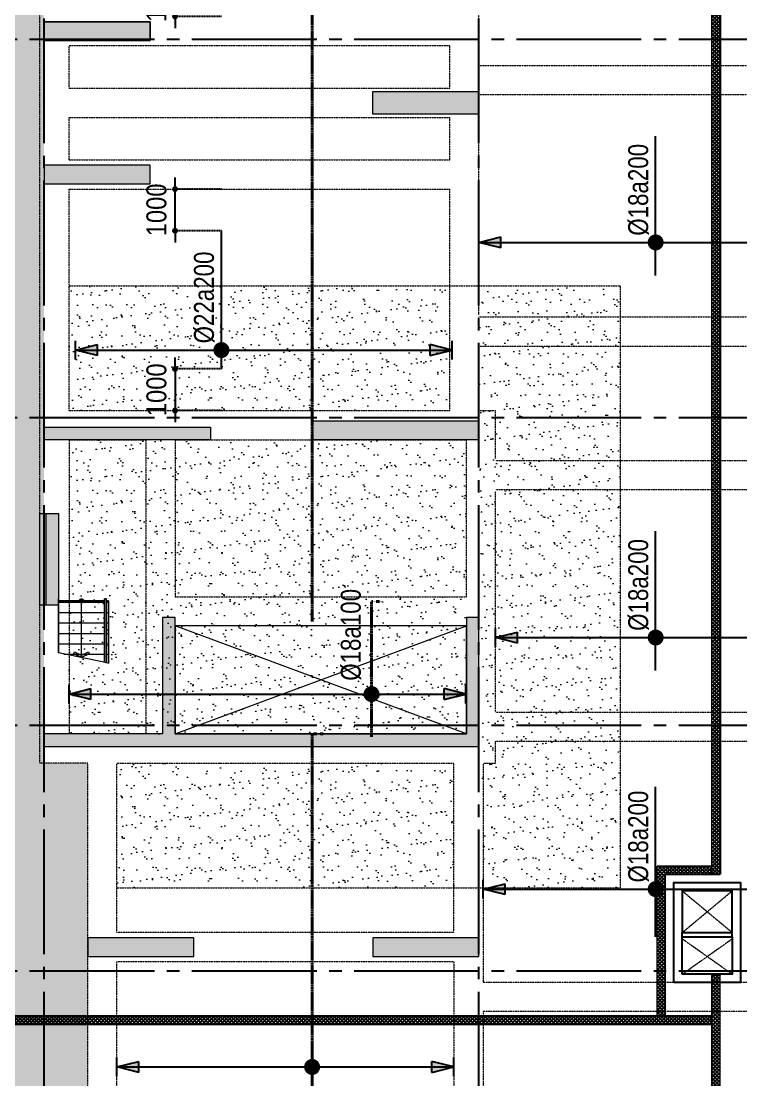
# Model space of a CAD drawing. Header units: millimetres. Extents: x -3819597 to -2591384, y 582389 to 820195.
# Drawn here: x -2690206 to -2672913, y 691715 to 717169 of the extents above; entities that cross this region are included whole.
import ezdxf
from ezdxf.enums import TextEntityAlignment as Align
from ezdxf.xclip import XClip

# ---------------------------------------------------------------- set-up
doc = ezdxf.new("R2010")
doc.units = ezdxf.units.MM
doc.header["$MEASUREMENT"] = 0
doc.header["$XCLIPFRAME"] = 0
for name, pattern in [('CENTER', [2, 1.25, -0.25, 0.25, -0.25]), ('CHG_XX_Damsan_Ham 2$0$CHG_XX_Damsan_Ham 2$0$HIDDEN', [0.375, 0.25, -0.125]), ('CHG_XX_Damsan_Ham 2$0$MB Ham 2$0$Hidden21', [3, 2, -1]), ('CHG_XX_Damsan_Ham 2$0$Tầng hầm 2$0$Core 1A$0$Hidden10.5', [1.5, 1, -0.5]), ('CHG_XX_Luoi truc$0$MB_Luoi truc$0$Center101', [13, 10, -1, 1, -1]), ('DOT2', [0.125, 0, -0.125]), ('HIDDEN', [0.375, 0.25, -0.125])]:
    doc.linetypes.add(name, pattern=pattern)
doc.layers.get('0').update_dxf_attribs({"lineweight": 9})
doc.layers.get('Defpoints').update_dxf_attribs({"color": 10, "lineweight": 0})
for name, color, linetype in [('02HN. TEXT B', 1, 'Continuous'), ('08HN. SSS X', 6, 'Continuous'), ('12HN. GRID', 1, 'CENTER'), ('CHG_XX_Cot_Ham 2$0$mb_cot tang 1-3$0$Concrete Line', 6, 'Continuous'), ("CHG_XX_Damsan_Ham 2$0$CHG_XX_Damsan_Ham 2$0$'S_General_Hatch_8", 8, 'Continuous'), ('CHG_XX_Damsan_Ham 2$0$CHG_XX_Damsan_Ham 2$0$MEP-00-GENERAL-35', 2, 'Continuous'), ('CHG_XX_Damsan_Ham 2$0$DTE-MEP-REVISION-1', 2, 'Continuous'), ('CHG_XX_Damsan_Ham 2$0$MB Ham 2$0$Staircase', 30, 'Continuous'), ('CHG_XX_Damsan_Ham 2$0$MB Ham 2$0$Staircase Hidden', 34, 'CHG_XX_Damsan_Ham 2$0$MB Ham 2$0$Hidden21'), ('CHG_XX_Damsan_Ham 2$0$MEP-00-GENERAL-35', 2, 'Continuous'), ('CHG_XX_Damsan_Ham 2$0$Tầng hầm 2$0$Opening Hidden', 8, 'CHG_XX_Damsan_Ham 2$0$Tầng hầm 2$0$Core 1A$0$Hidden10.5'), ('CHG_XX_Luoi truc$0$Grid', 34, 'Continuous'), ('CHG_XX_Luoi truc$0$Grid Line', 8, 'CHG_XX_Luoi truc$0$MB_Luoi truc$0$Center101'), ('dim', 51, 'Continuous')]:
    doc.layers.add(name, color=color, linetype=linetype)
for name, color, linetype, lineweight in [('CHG_XX_Cot_Ham 2$0$NS-DuongBao', 3, 'Continuous', 18), ('CHG_XX_Cot_Ham 2$0$NS-Pier-H2', 150, 'Continuous', 13), ('CHG_XX_Cot_Ham 2$0$NS-Pier-H2 @ 1', 150, 'Continuous', 13), ('CHG_XX_Cot_Ham 2$0$NS-Pier-H2 @ 150', 150, 'Continuous', 13), ("CHG_XX_Damsan_Ham 2$0$CHG_XX_Damsan_Ham 2$0$'S_General_Hidden_1 Thin", 1, 'CHG_XX_Damsan_Ham 2$0$CHG_XX_Damsan_Ham 2$0$HIDDEN', 18), ('CHG_XX_Damsan_Ham 2$0$CHG_XX_Damsan_Ham 2$0$CHG_XX_Damsan_Ham 2$0$Start lo mo', 3, 'Continuous', 15), ('CHG_XX_Damsan_Ham 2$0$CHG_XX_Damsan_Ham 2$0$DBAO', 3, 'Continuous', 13), ('CHG_XX_Damsan_Ham 2$0$CHG_XX_Damsan_Ham 2$0$DMo', 9, 'CHG_XX_Damsan_Ham 2$0$CHG_XX_Damsan_Ham 2$0$HIDDEN', 9), ('CHG_XX_Damsan_Ham 2$0$CHG_XX_Damsan_Ham 2$0$DTE-MEP-H-SLAB TEXT', 3, 'Continuous', 0), ('CHG_XX_Damsan_Ham 2$0$CHG_XX_Damsan_Ham 2$0$Start hatch', 8, 'Continuous', 25), ('CHG_XX_Damsan_Ham 2$0$CHG_XX_Damsan_Ham 2$0$Start lo mo', 3, 'Continuous', 15), ('CHG_XX_Damsan_Ham 2$0$DTE-MEP-H-SLAB TEXT', 3, 'Continuous', 0), ('CHG_XX_Damsan_Ham 2$0$HATCH', 57, 'Continuous', 9), ('CHG_XX_Damsan_Ham 2$0$tam cap ram', 8, 'Continuous', 5), ('thep chay suot', 5, 'HIDDEN', 40)]:
    doc.layers.add(name, color=color, linetype=linetype, lineweight=lineweight)
doc.styles.add('[HN042014]STYLE', font='arial.ttf', dxfattribs={"width": 0.8})
doc.styles.add('CHG_XX_Luoi truc$0$MB_Luoi truc$0$Grid A-F$0$VNI-HelveCB', font='VHELVCB_0.TTF')
doc.styles.add('MB_Luoi truc$0$Arial_C', font='arial.ttf', dxfattribs={"width": 0.85})
doc.dimstyles.new('200', dxfattribs={"dimscale": 200, "dimtxt": 2.4, "dimasz": 0.7, "dimexe": 0.0003, "dimexo": 0, "dimgap": 1, "dimtad": 1, "dimdec": 0, "dimzin": 12, "dimdsep": 46, "dimtxsty": 'MB_Luoi truc$0$Arial_C', "dimblk": 'MB_Luoi truc$0$_Dot', "dimcen": 0.5, "dimclrd": 256, "dimclre": 8, "dimclrt": 1, "dimadec": 0, "dimazin": 0, "dimtfac": 1, "dimtdec": 0, "dimtix": 1, "dimtmove": 2, "dimatfit": 3, "dimldrblk": 'MB_Luoi truc$0$HTT Arrow 30', "dimfxl": 1, "dimtolj": 1, "dimtzin": 0, "dimlwe": -1, "dimarcsym": 0})

# ---------------------------------------------------------------- blocks, each defined once
blk = doc.blocks.new('*U682')
at = {"layer": '12HN. GRID', "linetype": 'Continuous'}
h = blk.add_hatch(color=256, dxfattribs=at)
h.dxf.hatch_style = 1
h.paths.add_polyline_path([(-44, 2247.2), (44, 2247.2), (0, 2423.2)])
h = blk.add_hatch(color=256, dxfattribs=at)
h.dxf.hatch_style = 1
h.paths.add_polyline_path([(0, -756.6), (44, -580.6), (-44, -580.6)])
for p, q in [((-75, 2423.2), (75, 2423.2)), ((-44, 2247.2), (0, 2423.2)), ((0, 2423.2), (0, -756.6)), ((0, 2423.2), (44, 2247.2)), ((-44, 2247.2), (44, 2247.2)), ((-44, -580.6), (44, -580.6)), ((-44, -580.6), (0, -756.6)), ((0, -756.6), (44, -580.6)), ((-75, -756.6), (75, -756.6))]:
    blk.add_line(p, q, dxfattribs=at)
at = {"layer": '12HN. GRID', "linetype": 'Continuous', "const_width": 64, "flags": 128}
blk.add_lwpolyline([(-32, 0, 1), (32, 0, 1)], format="xyb", close=True, dxfattribs=at)
at = {"layer": 'thep chay suot', "linetype": 'HIDDEN', "ltscale": 10}
blk.add_line((-341.9, 0), (740.8, 0), dxfattribs=at)
at = {"layer": 'thep chay suot', "linetype": 'ByBlock', "ltscale": 0.001}
for p, q in [((-341.9, 0), (-341.9, 0)), ((740.8, 0), (740.8, -87.3))]:
    blk.add_line(p, q, dxfattribs=at)
at = {"layer": '02HN. TEXT B', "linetype": 'ByBlock', "style": '[HN042014]STYLE', "width": 0.8, "flags": 8}
blk.add_attdef('0', text='', height=160, dxfattribs=at).set_placement((-351.3, 260), align=Align.MIDDLE_CENTER)
blk.add_attdef('1', text='', height=160, dxfattribs=at).set_placement((107.1, 166.5), align=Align.MIDDLE_LEFT)
at = {"layer": 'Defpoints', "color": 9, "linetype": 'ByBlock', "style": '[HN042014]STYLE', "width": 0.8, "flags": 9}
for tag, p in [('2', (-12538.6, -1592.5)), ('3', (-12538.6, -1997.3)), ('4', (-12538.6, -2402)), ('5', (-12538.6, -2792.5))]:
    blk.add_attdef(tag, text='', height=250, dxfattribs=at).set_placement(p, align=Align.MIDDLE_CENTER)
blk = doc.blocks.new('MB_Luoi truc$0$_Dot')
at = {"color": 0, "linetype": 'ByBlock', "lineweight": -2}
blk.add_line((-0.5, 0), (-1, 0), dxfattribs=at)
at = {"color": 0, "linetype": 'ByBlock', "const_width": 0.5}
blk.add_lwpolyline([(-0.25, 0, 1), (0.25, 0, 1)], format="xyb", close=True, dxfattribs=at)
blk = doc.blocks.new('*D210')
at = {"layer": 'Defpoints', "color": 0, "transparency": 16777216}
for p in [(-2685394, 718281), (-2686509, 717281), (-2685394, 717281)]:
    blk.add_point(p, dxfattribs=at)
at = {"layer": 'dim', "lineweight": -2, "transparency": 16777216}
for p, q in [((-2686509, 718421), (-2686509, 718561)), ((-2686509, 718281), (-2686509, 717281)), ((-2686509, 717141), (-2686509, 717001))]:
    blk.add_line(p, q, dxfattribs=at)
at = {"layer": 'dim', "color": 8, "linetype": 'DOT2', "transparency": 16777216}
for p, q in [((-2685394, 718281), (-2686509, 718281)), ((-2685394, 717281), (-2686509, 717281))]:
    blk.add_line(p, q, dxfattribs=at)
at = {"layer": 'dim', "lineweight": -2, "transparency": 16777216, "xscale": 140, "yscale": 140, "zscale": 140}
for p, rotation in [((-2686509, 718281), 270), ((-2686509, 717281), 90)]:
    blk.add_blockref('MB_Luoi truc$0$_Dot', p, dxfattribs=dict(at, rotation=rotation))
at = {"layer": 'dim', "color": 1, "transparency": 16777216, "insert": (-2686954, 717781), "char_height": 480, "attachment_point": 5, "rotation": 90, "style": 'MB_Luoi truc$0$Arial_C'}
blk.add_mtext('\\A1;1000', dxfattribs=at)
blk = doc.blocks.new('MB_Luoi truc$0$HTT Arrow 30')
blk.add_hatch(color=256).paths.add_polyline_path([(-2.5, 0.375), (-2.5, -0.375), (0, 0)])
at = {"color": 0, "linetype": 'ByBlock', "lineweight": -2}
for p, q in [((0, 0), (-2.5, 0.375)), ((-2.5, -0.375), (-2.5, 0.375)), ((0, 0), (-2.5, -0.375))]:
    blk.add_line(p, q, dxfattribs=at)
blk = doc.blocks.new('*U207')
at = {"layer": '12HN. GRID', "linetype": 'Continuous'}
h = blk.add_hatch(color=256, dxfattribs=at)
h.dxf.hatch_style = 1
h.paths.add_polyline_path([(-44, 993.3), (44, 993.3), (0, 1169.3)])
h = blk.add_hatch(color=256, dxfattribs=at)
h.dxf.hatch_style = 1
h.paths.add_polyline_path([(0, -1847.3), (44, -1671.3), (-44, -1671.3)])
at = {"layer": '08HN. SSS X', "linetype": 'ByBlock', "ltscale": 10}
for p, q in [((-151.5, 0), (956.8, 0)), ((-151.5, 0), (-151.5, 0)), ((956.8, 0), (956.8, 0))]:
    blk.add_line(p, q, dxfattribs=at)
at = {"layer": '12HN. GRID', "linetype": 'Continuous'}
for p, q in [((-75, 1169.3), (75, 1169.3)), ((-44, 993.3), (0, 1169.3)), ((0, 1169.3), (0, -1847.3)), ((0, 1169.3), (44, 993.3)), ((-44, 993.3), (44, 993.3)), ((-44, -1671.3), (44, -1671.3)), ((-44, -1671.3), (0, -1847.3)), ((0, -1847.3), (44, -1671.3)), ((-75, -1847.3), (75, -1847.3))]:
    blk.add_line(p, q, dxfattribs=at)
at = {"layer": '12HN. GRID', "linetype": 'Continuous', "const_width": 64, "flags": 128}
blk.add_lwpolyline([(-32, 0, 1), (32, 0, 1)], format="xyb", close=True, dxfattribs=at)
at = {"layer": '02HN. TEXT B', "linetype": 'ByBlock', "style": '[HN042014]STYLE', "width": 0.8, "flags": 8}
blk.add_attdef('1', text='', height=160, dxfattribs=at).set_placement((53.8, 140), align=Align.MIDDLE_LEFT)
blk.add_attdef('0', text='', height=160, dxfattribs=at).set_placement((1102.5, 160), align=Align.MIDDLE_CENTER)
at = {"layer": 'Defpoints', "color": 9, "linetype": 'ByBlock', "style": '[HN042014]STYLE', "width": 0.8, "flags": 9}
for tag, p in [('2', (2293.3, 2422.8)), ('3', (2293.3, 2018)), ('4', (2293.3, 1613.3)), ('5', (2293.3, 1222.8))]:
    blk.add_attdef(tag, text='', height=250, dxfattribs=at).set_placement(p, align=Align.MIDDLE_CENTER)
blk = doc.blocks.new('*D212')
at = {"layer": 'Defpoints', "color": 0, "transparency": 16777216}
for p in [(-2685394, 708806), (-2686509, 707806), (-2685394, 707806)]:
    blk.add_point(p, dxfattribs=at)
at = {"layer": 'dim', "lineweight": -2, "transparency": 16777216}
for p, q in [((-2686509, 708946), (-2686509, 709086)), ((-2686509, 708806), (-2686509, 707806)), ((-2686509, 707666), (-2686509, 707526))]:
    blk.add_line(p, q, dxfattribs=at)
at = {"layer": 'dim', "color": 8, "linetype": 'DOT2', "transparency": 16777216}
for p, q in [((-2685394, 708806), (-2686509, 708806)), ((-2685394, 707806), (-2686509, 707806))]:
    blk.add_line(p, q, dxfattribs=at)
at = {"layer": 'dim', "lineweight": -2, "transparency": 16777216, "xscale": 140, "yscale": 140, "zscale": 140}
for p, rotation in [((-2686509, 708806), 270), ((-2686509, 707806), 90)]:
    blk.add_blockref('MB_Luoi truc$0$_Dot', p, dxfattribs=dict(at, rotation=rotation))
at = {"layer": 'dim', "color": 1, "transparency": 16777216, "insert": (-2686954, 708306), "char_height": 480, "attachment_point": 5, "rotation": 90, "style": 'MB_Luoi truc$0$Arial_C'}
blk.add_mtext('\\A1;1000', dxfattribs=at)
blk = doc.blocks.new('*D213')
at = {"layer": 'Defpoints', "color": 0, "transparency": 16777216}
for p in [(-2686509, 713131), (-2685394, 713131), (-2685394, 712131)]:
    blk.add_point(p, dxfattribs=at)
at = {"layer": 'dim', "lineweight": -2, "transparency": 16777216}
for p, q in [((-2686509, 713271), (-2686509, 713411)), ((-2686509, 712131), (-2686509, 713131)), ((-2686509, 711991), (-2686509, 711851))]:
    blk.add_line(p, q, dxfattribs=at)
at = {"layer": 'dim', "color": 8, "linetype": 'DOT2', "transparency": 16777216}
for p, q in [((-2685394, 713131), (-2686509, 713131)), ((-2685394, 712131), (-2686509, 712131))]:
    blk.add_line(p, q, dxfattribs=at)
at = {"layer": 'dim', "lineweight": -2, "transparency": 16777216, "xscale": 140, "yscale": 140, "zscale": 140}
for p, rotation in [((-2686509, 713131), 270), ((-2686509, 712131), 90)]:
    blk.add_blockref('MB_Luoi truc$0$_Dot', p, dxfattribs=dict(at, rotation=rotation))
at = {"layer": 'dim', "color": 1, "transparency": 16777216, "insert": (-2686954, 712631), "char_height": 480, "attachment_point": 5, "rotation": 90, "style": 'MB_Luoi truc$0$Arial_C'}
blk.add_mtext('\\A1;1000', dxfattribs=at)
blk = doc.blocks.new('*U688')
at = {"layer": 'thep chay suot', "linetype": 'HIDDEN', "ltscale": 10}
blk.add_line((-8141.9, 0), (3882.9, 0), dxfattribs=at)
at = {"layer": 'thep chay suot', "linetype": 'ByBlock', "ltscale": 0.001}
blk.add_line((-8141.9, 0), (-8141.9, 0), dxfattribs=at)
at = {"layer": '02HN. TEXT B', "linetype": 'ByBlock', "style": '[HN042014]STYLE', "width": 0.8, "flags": 8}
blk.add_attdef('1', text='', height=160, dxfattribs=at).set_placement((-938.4, 185.3), align=Align.MIDDLE_LEFT)
blk.add_attdef('0', text='', height=160, dxfattribs=at).set_placement((-351.3, 10.6), align=Align.MIDDLE_CENTER)
at = {"layer": 'Defpoints', "color": 9, "linetype": 'ByBlock', "style": '[HN042014]STYLE', "width": 0.8, "flags": 9}
for tag, p in [('2', (-7875.4, -1744.7)), ('3', (-7875.4, -2149.5)), ('4', (-7875.4, -2554.3)), ('5', (-7875.4, -2944.7))]:
    blk.add_attdef(tag, text='', height=250, dxfattribs=at).set_placement(p, align=Align.MIDDLE_CENTER)
blk = doc.blocks.new('*U689')
at = {"layer": '12HN. GRID', "linetype": 'Continuous'}
h = blk.add_hatch(color=256, dxfattribs=at)
h.dxf.hatch_style = 1
h.paths.add_polyline_path([(-44, 1388.1), (44, 1388.1), (0, 1564.1)])
h = blk.add_hatch(color=256, dxfattribs=at)
h.dxf.hatch_style = 1
h.paths.add_polyline_path([(0, -1135.9), (44, -959.9), (-44, -959.9)])
for p, q in [((-75, 1564.1), (75, 1564.1)), ((-44, 1388.1), (0, 1564.1)), ((0, 1564.1), (0, -1135.9)), ((0, 1564.1), (44, 1388.1)), ((-44, 1388.1), (44, 1388.1)), ((-44, -959.9), (44, -959.9)), ((-44, -959.9), (0, -1135.9)), ((0, -1135.9), (44, -959.9)), ((-75, -1135.9), (75, -1135.9))]:
    blk.add_line(p, q, dxfattribs=at)
at = {"layer": '12HN. GRID', "linetype": 'Continuous', "const_width": 64, "flags": 128}
blk.add_lwpolyline([(-32, 0, 1), (32, 0, 1)], format="xyb", close=True, dxfattribs=at)
at = {"layer": 'thep chay suot', "linetype": 'HIDDEN', "ltscale": 10}
blk.add_line((-20797.7, 0), (2669, 0), dxfattribs=at)
at = {"layer": 'thep chay suot', "linetype": 'ByBlock', "ltscale": 0.001}
blk.add_line((2669, 0), (2669, -87.3), dxfattribs=at)
at = {"layer": '02HN. TEXT B', "linetype": 'ByBlock', "style": '[HN042014]STYLE', "width": 0.8, "flags": 8}
blk.add_attdef('1', text='', height=160, dxfattribs=at).set_placement((-938.4, 185.3), align=Align.MIDDLE_LEFT)
blk.add_attdef('0', text='', height=160, dxfattribs=at).set_placement((-351.3, 10.6), align=Align.MIDDLE_CENTER)
at = {"layer": 'Defpoints', "color": 9, "linetype": 'ByBlock', "style": '[HN042014]STYLE', "width": 0.8, "flags": 9}
for tag, p in [('2', (-9987.5, -1744.7)), ('3', (-9987.5, -2149.5)), ('4', (-9987.5, -2554.3)), ('5', (-9987.5, -2944.7))]:
    blk.add_attdef(tag, text='', height=250, dxfattribs=at).set_placement(p, align=Align.MIDDLE_CENTER)
blk = doc.blocks.new('*U237')
at = {"layer": '12HN. GRID', "linetype": 'Continuous'}
h = blk.add_hatch(color=256, dxfattribs=at)
h.dxf.hatch_style = 1
h.paths.add_polyline_path([(-44, 1239.8), (44, 1239.8), (0, 1415.8)])
h = blk.add_hatch(color=256, dxfattribs=at)
h.dxf.hatch_style = 1
h.paths.add_polyline_path([(0, -2234.2), (44, -2058.2), (-44, -2058.2)])
at = {"layer": '08HN. SSS X', "linetype": 'ByBlock', "ltscale": 10}
for p, q in [((-264.5, 0), (852.3, 0)), ((-264.5, 0), (-264.5, 0)), ((852.3, 0), (852.3, 0))]:
    blk.add_line(p, q, dxfattribs=at)
at = {"layer": '12HN. GRID', "linetype": 'Continuous'}
for p, q in [((-75, 1415.8), (75, 1415.8)), ((-44, 1239.8), (0, 1415.8)), ((0, 1415.8), (0, -2234.2)), ((0, 1415.8), (44, 1239.8)), ((-44, 1239.8), (44, 1239.8)), ((-44, -2058.2), (44, -2058.2)), ((-44, -2058.2), (0, -2234.2)), ((0, -2234.2), (44, -2058.2)), ((-75, -2234.2), (75, -2234.2))]:
    blk.add_line(p, q, dxfattribs=at)
at = {"layer": '12HN. GRID', "linetype": 'Continuous', "const_width": 64, "flags": 128}
blk.add_lwpolyline([(-32, 0, 1), (32, 0, 1)], format="xyb", close=True, dxfattribs=at)
at = {"layer": '02HN. TEXT B', "linetype": 'ByBlock', "style": '[HN042014]STYLE', "width": 0.8, "flags": 8}
blk.add_attdef('1', text='', height=160, dxfattribs=at).set_placement((53.8, 140), align=Align.MIDDLE_LEFT)
blk.add_attdef('0', text='', height=160, dxfattribs=at).set_placement((1102.5, 160), align=Align.MIDDLE_CENTER)
at = {"layer": 'Defpoints', "color": 9, "linetype": 'ByBlock', "style": '[HN042014]STYLE', "width": 0.8, "flags": 9}
for tag, p in [('2', (2188.8, 2083.7)), ('3', (2188.8, 1678.9)), ('4', (2188.8, 1274.1)), ('5', (2188.8, 883.7))]:
    blk.add_attdef(tag, text='', height=250, dxfattribs=at).set_placement(p, align=Align.MIDDLE_CENTER)
blk = doc.blocks.new('*U228')
at = {"layer": '12HN. GRID', "linetype": 'Continuous'}
h = blk.add_hatch(color=256, dxfattribs=at)
h.dxf.hatch_style = 1
h.paths.add_polyline_path([(-44, 1106.5), (44, 1106.5), (0, 1282.5)])
h = blk.add_hatch(color=256, dxfattribs=at)
h.dxf.hatch_style = 1
h.paths.add_polyline_path([(0, -2234.2), (44, -2058.2), (-44, -2058.2)])
at = {"layer": '08HN. SSS X', "linetype": 'ByBlock', "ltscale": 10}
for p, q in [((-264.5, 0), (852.3, 0)), ((-264.5, 0), (-264.5, 0)), ((852.3, 0), (852.3, 0))]:
    blk.add_line(p, q, dxfattribs=at)
at = {"layer": '12HN. GRID', "linetype": 'Continuous'}
for p, q in [((-75, 1282.5), (75, 1282.5)), ((-44, 1106.5), (0, 1282.5)), ((0, 1282.5), (0, -2234.2)), ((0, 1282.5), (44, 1106.5)), ((-44, 1106.5), (44, 1106.5)), ((-44, -2058.2), (44, -2058.2)), ((-44, -2058.2), (0, -2234.2)), ((0, -2234.2), (44, -2058.2)), ((-75, -2234.2), (75, -2234.2))]:
    blk.add_line(p, q, dxfattribs=at)
at = {"layer": '12HN. GRID', "linetype": 'Continuous', "const_width": 64, "flags": 128}
blk.add_lwpolyline([(-32, 0, 1), (32, 0, 1)], format="xyb", close=True, dxfattribs=at)
at = {"layer": '02HN. TEXT B', "linetype": 'ByBlock', "style": '[HN042014]STYLE', "width": 0.8, "flags": 8}
blk.add_attdef('1', text='', height=160, dxfattribs=at).set_placement((53.8, 140), align=Align.MIDDLE_LEFT)
blk.add_attdef('0', text='', height=160, dxfattribs=at).set_placement((1102.5, 160), align=Align.MIDDLE_CENTER)
at = {"layer": 'Defpoints', "color": 9, "linetype": 'ByBlock', "style": '[HN042014]STYLE', "width": 0.8, "flags": 9}
for tag, p in [('2', (2188.8, 2083.7)), ('3', (2188.8, 1678.9)), ('4', (2188.8, 1274.1)), ('5', (2188.8, 883.7))]:
    blk.add_attdef(tag, text='', height=250, dxfattribs=at).set_placement(p, align=Align.MIDDLE_CENTER)
blk = doc.blocks.new('*U246')
at = {"layer": '12HN. GRID', "linetype": 'Continuous'}
h = blk.add_hatch(color=256, dxfattribs=at)
h.dxf.hatch_style = 1
h.paths.add_polyline_path([(-44, 1206.5), (44, 1206.5), (0, 1382.5)])
h = blk.add_hatch(color=256, dxfattribs=at)
h.dxf.hatch_style = 1
h.paths.add_polyline_path([(0, -2234.2), (44, -2058.2), (-44, -2058.2)])
at = {"layer": '08HN. SSS X', "linetype": 'ByBlock', "ltscale": 10}
for p, q in [((-381.1, 0), (819, 0)), ((-381.1, 0), (-381.1, 0)), ((819, 0), (819, 0))]:
    blk.add_line(p, q, dxfattribs=at)
at = {"layer": '12HN. GRID', "linetype": 'Continuous'}
for p, q in [((-75, 1382.5), (75, 1382.5)), ((-44, 1206.5), (0, 1382.5)), ((0, 1382.5), (0, -2234.2)), ((0, 1382.5), (44, 1206.5)), ((-44, 1206.5), (44, 1206.5)), ((-44, -2058.2), (44, -2058.2)), ((-44, -2058.2), (0, -2234.2)), ((0, -2234.2), (44, -2058.2)), ((-75, -2234.2), (75, -2234.2))]:
    blk.add_line(p, q, dxfattribs=at)
at = {"layer": '12HN. GRID', "linetype": 'Continuous', "const_width": 64, "flags": 128}
blk.add_lwpolyline([(-32, 0, 1), (32, 0, 1)], format="xyb", close=True, dxfattribs=at)
at = {"layer": '02HN. TEXT B', "linetype": 'ByBlock', "style": '[HN042014]STYLE', "width": 0.8, "flags": 8}
blk.add_attdef('1', text='', height=160, dxfattribs=at).set_placement((53.8, 140), align=Align.MIDDLE_LEFT)
blk.add_attdef('0', text='', height=160, dxfattribs=at).set_placement((1102.5, 160), align=Align.MIDDLE_CENTER)
at = {"layer": 'Defpoints', "color": 9, "linetype": 'ByBlock', "style": '[HN042014]STYLE', "width": 0.8, "flags": 9}
for tag, p in [('2', (2188.8, 2083.7)), ('3', (2188.8, 1678.9)), ('4', (2188.8, 1274.1)), ('5', (2188.8, 883.7))]:
    blk.add_attdef(tag, text='', height=250, dxfattribs=at).set_placement(p, align=Align.MIDDLE_CENTER)
blk = doc.blocks.new('*U1035')
at = {"layer": 'CHG_XX_Cot_Ham 2$0$NS-Pier-H2 @ 1'}
h = blk.add_hatch(color=256, dxfattribs=at)
h.dxf.hatch_style = 1
h.paths.add_polyline_path([(450, 0), (0, 0), (0, -2550), (450, -2550)])
at = {"layer": 'CHG_XX_Cot_Ham 2$0$NS-Pier-H2 @ 150'}
h = blk.add_hatch(color=256, dxfattribs=at)
h.dxf.hatch_style = 1
h.paths.add_polyline_path([(450, 0), (0, 0), (0, -2550), (450, -2550)])
blk = doc.blocks.new('CHG_XX_Cot_Ham 2$0$Block A_C450x2250')
at = {"layer": 'CHG_XX_Cot_Ham 2$0$NS-Pier-H2'}
blk.add_lwpolyline([(450, -2550), (0, -2550), (0, 0), (450, 0)], close=True, dxfattribs=at)
blk.add_blockref('*U1035', (0, 0), dxfattribs=at)
blk = doc.blocks.new('CHG_XX_Cot_Ham 2$0$Block B_Core wall')
at = {"layer": 'CHG_XX_Cot_Ham 2$0$NS-Pier-H2'}
for points in [[(-7300, 300), (-7300, 3100), (-7600, 3100), (-7600, 300)], [(0, 300), (0, 3100), (-300, 3100), (-300, 300)], [(0, 0), (0, 300), (-10450, 300), (-10450, 0)]]:
    blk.add_hatch(color=256, dxfattribs=at).paths.add_polyline_path(points)
for p, q in [((-7300, 3100), (-7600, 3100)), ((-7600, 3100), (-7600, 300)), ((-7300, 300), (-7300, 3100)), ((-300, 3100), (-300, 300)), ((0, 3100), (-300, 3100)), ((0, 0), (0, 3100)), ((-7600, 300), (-10450, 300)), ((-10450, 300), (-10450, 0)), ((-300, 300), (-7300, 300)), ((-10450, 0), (0, 0))]:
    blk.add_line(p, q, dxfattribs=at)
blk = doc.blocks.new('*U1038')
at = {"layer": 'CHG_XX_Cot_Ham 2$0$NS-Pier-H2 @ 1'}
h = blk.add_hatch(color=256, dxfattribs=at)
h.dxf.hatch_style = 1
h.paths.add_polyline_path([(550, 0), (0, 0), (0, -2550), (550, -2550)])
at = {"layer": 'CHG_XX_Cot_Ham 2$0$NS-Pier-H2 @ 150'}
h = blk.add_hatch(color=256, dxfattribs=at)
h.dxf.hatch_style = 1
h.paths.add_polyline_path([(550, 0), (0, 0), (0, -2550), (550, -2550)])
blk = doc.blocks.new('CHG_XX_Cot_Ham 2$0$550x2550')
at = {"layer": 'CHG_XX_Cot_Ham 2$0$NS-Pier-H2'}
blk.add_lwpolyline([(550, -2550), (0, -2550), (0, 0), (550, 0)], close=True, dxfattribs=at)
blk.add_blockref('*U1038', (0, 0), dxfattribs=at)
blk = doc.blocks.new('*U1029')
at = {"layer": 'CHG_XX_Luoi truc$0$Grid Line'}
blk.add_line((0, 0), (0, 608), dxfattribs=at)
at = {"layer": 'CHG_XX_Luoi truc$0$Grid', "lineweight": -2, "style": 'CHG_XX_Luoi truc$0$MB_Luoi truc$0$Grid A-F$0$VNI-HelveCB'}
for tag, p in [('GRIDSUB', (0, 617)), ('GRID', (0, -9))]:
    blk.add_attdef(tag, text='', height=5, dxfattribs=at).set_placement(p, align=Align.MIDDLE)
blk = doc.blocks.new('*U1031')
at = {"layer": 'CHG_XX_Luoi truc$0$Grid Line'}
blk.add_line((0, 0), (0, 438), dxfattribs=at)
at = {"layer": 'CHG_XX_Luoi truc$0$Grid', "lineweight": -2, "style": 'CHG_XX_Luoi truc$0$MB_Luoi truc$0$Grid A-F$0$VNI-HelveCB'}
for tag, p in [('GRIDSUB', (0, 447)), ('GRID', (0, -9))]:
    blk.add_attdef(tag, text='', height=5, dxfattribs=at).set_placement(p, align=Align.MIDDLE)
blk = doc.blocks.new('CHG_XX_Luoi truc')
at = {"layer": 'CHG_XX_Luoi truc$0$Grid', "xscale": 300, "yscale": 300, "zscale": 300}
for p in [(76850, -12747), (87300, -12747)]:
    blk.add_blockref('*U1029', p, dxfattribs=at)
at = {"layer": 'CHG_XX_Luoi truc$0$Grid', "xscale": 300.0000000000013, "yscale": 300.0000000000013, "zscale": 300.0000000000013, "rotation": 90}
for p in [(110703, 106750), (110703, 97650), (110703, 90250), (110703, 84350)]:
    blk.add_blockref('*U1031', p, dxfattribs=at)
blk = doc.blocks.new('*U1040')
at = {"layer": 'CHG_XX_Cot_Ham 2$0$NS-Pier-H2 @ 1'}
h = blk.add_hatch(color=256, dxfattribs=at)
h.dxf.hatch_style = 1
h.paths.add_polyline_path([(77200, 95350), (76750, 95350), (76750, 93150), (77200, 93150)])
at = {"layer": 'CHG_XX_Cot_Ham 2$0$NS-Pier-H2 @ 150'}
h = blk.add_hatch(color=256, dxfattribs=at)
h.dxf.hatch_style = 1
h.paths.add_polyline_path([(77200, 95350), (76750, 95350), (76750, 93150), (77200, 93150)])
blk = doc.blocks.new('CHG_XX_Cot_Ham 2')
at = {"layer": 'CHG_XX_Cot_Ham 2$0$NS-Pier-H2'}
h = blk.add_hatch(color=256, dxfattribs=at)
h.dxf.hatch_style = 1
h.paths.add_polyline_path([(99639.2, 163400), (-10900, 163400), (-10900, 85450), (-300, 85450), (-300, 84050), (32350, 84050), (32350, -9000), (103575.5, -9000), (106050, -6022), (106050, 158254.3)])
h.paths.add_polyline_path([(99533.7, 163100), (105750, 158110.4), (105750, 90450), (105650, 90450), (105750, 90450), (105750, 13850), (105750, 13722.3), (105750, -5913.6), (103434.7, -8700), (93599.8, -8700), (93299.8, -8700), (32650, -8700), (32650, 84350), (0, 84350), (0, 85750), (-10600, 85750), (-10600, 163100), (93600, 163100)], flags=16)
h = blk.add_hatch(color=256, dxfattribs=at)
h.dxf.hatch_style = 1
h.paths.add_polyline_path([(80850, 97125), (80850, 97425), (76850, 97425), (76850, 97125)])
h.paths.add_polyline_path([(83300, 97575), (83300, 97125), (87300, 97125), (87300, 97575)])
at = {"layer": 'CHG_XX_Cot_Ham 2$0$NS-DuongBao'}
blk.add_lwpolyline([(76850, 107175), (79400, 107175), (79400, 106725), (76850, 106725)], close=True, dxfattribs=at)
at = {"layer": 'CHG_XX_Cot_Ham 2$0$NS-Pier-H2'}
for points in [[(87300, 97125), (83300, 97125), (83300, 97575), (87300, 97575)], [(80850, 97125), (76850, 97125), (76850, 97425), (80850, 97425)], [(76750, 95350), (77200, 95350), (77200, 93150), (76750, 93150)], [(77200, 93150), (76900, 93150), (76900, 95350), (77200, 95350)]]:
    blk.add_lwpolyline(points, close=True, dxfattribs=at)
at = {"layer": 'CHG_XX_Cot_Ham 2$0$mb_cot tang 1-3$0$Concrete Line'}
blk.add_blockref('CHG_XX_Cot_Ham 2$0$Block B_Core wall', (87300, 89750), dxfattribs=at)
at = {"layer": 'CHG_XX_Cot_Ham 2$0$NS-Pier-H2'}
for name in ['CHG_XX_Luoi truc', '*U1040']:
    blk.add_blockref(name, (0, 0), dxfattribs=at)
at = {"layer": 'CHG_XX_Cot_Ham 2$0$NS-Pier-H2', "xscale": -1, "rotation": 90}
for p in [(76850, 107175), (76850, 103725), (77900, 85150), (84750, 85150)]:
    blk.add_blockref('CHG_XX_Cot_Ham 2$0$Block A_C450x2250', p, dxfattribs=at)
at = {"layer": 'CHG_XX_Cot_Ham 2$0$NS-Pier-H2', "rotation": 90}
blk.add_blockref('CHG_XX_Cot_Ham 2$0$550x2550', (84750, 104950), dxfattribs=at)
blk = doc.blocks.new('CHG_XX_Damsan_Ham 2$0$CHG_XX_Damsan_Ham 2$0$sdfsgdh')
at = {"layer": 'CHG_XX_Damsan_Ham 2$0$CHG_XX_Damsan_Ham 2$0$Start hatch', "ltscale": 0.5}
h = blk.add_hatch(dxfattribs=at)
h.set_pattern_fill('ANSI37', color=256, scale=500)
h.set_pattern_definition([(45, (273994.73, -8650), (-44.194174, 44.194174), []), (135, (273994.73, -8650), (-44.194174, -44.194174), [])])
h.paths.add_polyline_path([(103800, -36361), (103600, -36361), (103600, -74225), (103800, -74225)])
h = blk.add_hatch(dxfattribs=at)
h.set_pattern_fill('ANSI37', color=256, scale=500)
h.paths.add_polyline_path([(103800, -76625), (103600, -76625), (103600, -85000), (116050, -85000), (116050, -84800), (103800, -84800)])
h.paths.add_polyline_path([(102287, -77624), (102487, -77624), (102487, -74225), (103600, -74225), (103600, -74025), (102287, -74025)])
h = blk.add_hatch(dxfattribs=at)
h.set_pattern_fill('ANSI37', color=256, scale=500)
h.paths.add_polyline_path([(103600, -77624), (75191, -77624), (75191, -77824), (103600, -77824)])
at = {"layer": 'CHG_XX_Damsan_Ham 2$0$CHG_XX_Damsan_Ham 2$0$MEP-00-GENERAL-35'}
for p, q in [((75191, -77624), (103600, -77624)), ((74591, -77824), (103600, -77824))]:
    blk.add_line(p, q, dxfattribs=at)
at = {"layer": 'CHG_XX_Damsan_Ham 2$0$DTE-MEP-H-SLAB TEXT', "color": 2, "ltscale": 0.5, "flags": 128}
for points in [[(103600, -74225), (103600, -603)], [(102287, -77624), (102287, -74025)], [(102487, -77624), (102487, -74225)], [(103600, -85000), (103600, -76625)], [(103800, -84800), (103800, -76625)]]:
    blk.add_lwpolyline(points, dxfattribs=at)
at = {"layer": 'CHG_XX_Damsan_Ham 2$0$DTE-MEP-REVISION-1', "ltscale": 0.5}
for p, q in [((103800, -3), (103800, -74225)), ((102287, -74025), (103600, -74025)), ((102487, -74225), (103800, -74225)), ((103600, -76625), (103800, -76625))]:
    blk.add_line(p, q, dxfattribs=at)
at = {"layer": 'CHG_XX_Damsan_Ham 2$0$MEP-00-GENERAL-35'}
for p, q in [((102887, -75725), (102887, -75625)), ((104087, -75725), (104087, -75625))]:
    blk.add_line(p, q, dxfattribs=at)
for points in [[(102687, -76825), (102687, -74425), (104287, -74425), (104287, -76825)], [(104087, -75625), (104087, -74625), (102887, -74625), (102887, -75625)], [(102887, -76625), (102887, -75725), (104087, -75725), (104087, -76625)]]:
    blk.add_lwpolyline(points, close=True, dxfattribs=at)
at = {"layer": 'CHG_XX_Damsan_Ham 2$0$Tầng hầm 2$0$Opening Hidden'}
for points in [[(104087, -75625), (104087, -74625), (102887, -74625), (102887, -75625)], [(102887, -76625), (102887, -75725), (104087, -75725), (104087, -76625)]]:
    blk.add_lwpolyline(points, close=True, dxfattribs=at)
blk = doc.blocks.new('CHG_XX_Damsan_Ham 2$0$MB Ham 2$0$Arrow 60')
at = {"linetype": 'ByBlock', "lineweight": -2}
h = blk.add_hatch(color=0, dxfattribs=at)
h.paths.add_polyline_path([(1.88, 0.94), (1.65, 1.38), (0, 0.56), (-1.65, 1.38), (-1.88, 0.94), (0, 0)], flags=17)
h.paths.add_polyline_path([(1.65, 1.38), (1.88, 0.94), (0, 0), (-1.88, 0.94), (-1.65, 1.38), (0, 0.56)])
blk.add_hatch(color=0, dxfattribs=at).paths.add_polyline_path([(1.65, 1.38), (1.88, 0.94), (0, 0), (-1.88, 0.94), (-1.65, 1.38), (0, 0.56)])
at = {"color": 0, "linetype": 'ByBlock', "lineweight": -2}
blk.add_lwpolyline([(1.65, 1.38), (1.88, 0.94), (0, 0), (-1.88, 0.94), (-1.65, 1.38), (0, 0.56)], close=True, dxfattribs=at)
blk = doc.blocks.new('CHG_XX_Damsan_Ham 2$0$MB Ham 2$0$Dot')
at = {"linetype": 'ByBlock', "lineweight": -2}
h = blk.add_hatch(color=0, dxfattribs=at)
edge = h.paths.add_edge_path()
edge.add_arc((0, 0), 0.5, 0, 360)
at = {"color": 0, "linetype": 'ByBlock', "lineweight": -2}
blk.add_line((0, -1), (0, 1), dxfattribs=at)
blk.add_circle((0, 0), 0.5, dxfattribs=at)
blk = doc.blocks.new('*U966')
at = {"layer": 'CHG_XX_Damsan_Ham 2$0$tam cap ram'}
h = blk.add_hatch(dxfattribs=at)
h.set_pattern_fill('_USER', color=256, scale=250, angle=90, pattern_type=0)
h.set_pattern_definition([(90, (2200, 2550), (-250, 2e-14), [])])
h.paths.add_polyline_path([(1200, 2550), (3200, 2550), (3200, 1450), (1200, 1450)])
h.paths.add_polyline_path([(1200, 1400), (3200, 1400), (3200, 1350), (1200, 1350)])
h.paths.add_polyline_path([(1200, 1200), (3200, 1200), (3200, 1150), (1200, 1150)])
h.paths.add_polyline_path([(1200, 1100), (3200, 1100), (3200, 0), (1200, 0)])
at = {"layer": 'CHG_XX_Damsan_Ham 2$0$MB Ham 2$0$Staircase'}
for p, q in [((1200, 0), (1200, 1100)), ((3200, 0), (3200, 1100)), ((0, 0), (4400, 0))]:
    blk.add_line(p, q, dxfattribs=at)
at = {"layer": 'CHG_XX_Damsan_Ham 2$0$MB Ham 2$0$Staircase Hidden'}
for p, q in [((4400, 2550), (4400, 0)), ((4400, 1200), (4400, 1350))]:
    blk.add_line(p, q, dxfattribs=at)
at = {"layer": 'CHG_XX_Damsan_Ham 2$0$tam cap ram'}
for p, q in [((0, 0), (0, 2550)), ((0, 2550), (4400, 2550)), ((1200, 1450), (1200, 2550)), ((1598, 1350), (1848, 2550)), ((1700, 1350), (1950, 2550)), ((3200, 1450), (3200, 2550)), ((600, 550), (600, 2000)), ((600, 2000), (3800, 2000)), ((3800, 550), (3800, 2000)), ((1100, 1100), (1100, 1450)), ((1100, 1450), (3300, 1450)), ((1150, 1150), (1150, 1400)), ((1150, 1400), (3250, 1400)), ((1200, 1150), (1200, 1400)), ((1200, 1400), (1200, 1350)), ((1200, 1350), (3200, 1350)), ((3200, 1150), (3200, 1400)), ((3250, 1150), (3250, 1400)), ((3300, 1100), (3300, 1450)), ((1100, 1100), (3300, 1100)), ((1150, 1150), (3250, 1150)), ((1200, 1200), (3200, 1200)), ((1200, 1200), (1200, 1150)), ((600, 550), (3800, 550))]:
    blk.add_line(p, q, dxfattribs=at)
for points in [[(1200, 2550), (3200, 2550), (3200, 1450), (1200, 1450)], [(1200, 1400), (3200, 1400), (3200, 1350), (1200, 1350)], [(1200, 1200), (3200, 1200), (3200, 1150), (1200, 1150)], [(1200, 1100), (3200, 1100), (3200, 0), (1200, 0)]]:
    blk.add_lwpolyline(points, close=True, dxfattribs=at)
for centre, start, end in [((1200, 1350), 90, 180), ((3200, 1350), 0, 90), ((1200, 1200), 180, 270), ((3200, 1200), 270, 0)]:
    blk.add_arc(centre, 1200, start, end, dxfattribs=at)
at = {"layer": 'CHG_XX_Damsan_Ham 2$0$tam cap ram', "yscale": 100, "zscale": 100}
for name, p, xscale, rotation in [('CHG_XX_Damsan_Ham 2$0$MB Ham 2$0$Arrow 60', (1835, 2000), 100, 270), ('CHG_XX_Damsan_Ham 2$0$MB Ham 2$0$Dot', (3200, 2000), 100, 270), ('CHG_XX_Damsan_Ham 2$0$MB Ham 2$0$Arrow 60', (3200, 550), -100, 90)]:
    blk.add_blockref(name, p, dxfattribs=dict(at, xscale=xscale, rotation=rotation))
blk = doc.blocks.new('CHG_XX_Damsan_Ham 2$0$ArchStaireH2')
at = {"layer": 'CHG_XX_Damsan_Ham 2$0$tam cap ram'}
for p, q in [((66150, -47800), (66100, -47800)), ((66150, -49300), (66150, -47800))]:
    blk.add_line(p, q, dxfattribs=at)
for points in [[(64950, -47800), (64950, -49050)], [(66100, -49290), (66100, -47750), (66050, -47750), (66050, -49279)]]:
    blk.add_lwpolyline(points, dxfattribs=at)
ref = blk.add_blockref('*U966', (67500, -51000), dxfattribs=dict(at, rotation=90))
XClip(ref).set_block_clipping_path([(3250, 1350), (3249.9999999999, 2550), (1945, 2550), (1695, 1350)])
blk = doc.blocks.new('CHG_XX_Damsan_Ham 2', base_point=(3089256, -609981))
at = {"layer": "CHG_XX_Damsan_Ham 2$0$CHG_XX_Damsan_Ham 2$0$'S_General_Hatch_8"}
h = blk.add_hatch(dxfattribs=at)
h.set_pattern_fill('CROSS', color=256, scale=2000)
edge = h.paths.add_edge_path()
edge.add_line((76750, 42625), (76750, 65250))
edge.add_line((76750, 65250), (76750, 65850))
edge.add_line((76750, 65850), (77900, 65850))
edge.add_line((77900, 65850), (77900, 89350))
edge.add_line((77900, 89350), (76850, 89350))
edge.add_line((76850, 89350), (76850, 90650))
edge.add_line((76850, 90650), (76852, 131950))
edge.add_line((76852, 131950), (51950, 131950))
edge.add_line((51950, 131950), (51950, 130600))
edge.add_line((51950, 130600), (22700, 130600))
edge.add_line((22700, 130600), (22700, 84050))
edge.add_line((22700, 84050), (32350, 84050))
edge.add_line((32350, 84050), (32350, 22700))
edge.add_line((32350, 22700), (76500, 22700))
edge.add_line((76500, 22700), (76500, 23518))
edge.add_line((76500, 23518), (76750, 23518))
edge.add_line((76750, 23518), (76750, 42625))
edge.add_line((76750, 42625), (76750, 43198))
at = {"layer": 'CHG_XX_Damsan_Ham 2$0$HATCH'}
h = blk.add_hatch(dxfattribs=at)
h.set_pattern_fill('AR-SAND', color=256, scale=262.5)
h.set_pattern_definition([(37.5, (32.77, -39157.06), (-16.5358, 505.7912), [0, -399, 0, -446.25, 0, -426.5625]), (7.5, (32.77, -39157.06), (464.5664, 740.8133), [0, -215.25, 0, -359.625, 0, -137.8125]), (327.5, (-290.1, -39157.06), (817.4622, 1.4855), [0, -131.25, 0, -472.5, 0, -616.875]), (317.5, (-290.1, -39157.06), (789.1082, 230.3898), [0, -65.625, 0, -309.75, 0, -354.375])])
h.paths.add_polyline_path([(86600, 100825), (77450, 100825), (77450, 97825), (86600, 97825)])
h = blk.add_hatch(dxfattribs=at)
h.set_pattern_fill('AR-SAND', color=256, scale=262.5)
h.set_pattern_definition([(37.5, (1320.85, -39701.6), (-16.5358, 505.7912), [0, -399, 0, -446.25, 0, -426.5625]), (7.5, (1320.85, -39701.6), (464.5664, 740.8133), [0, -215.25, 0, -359.625, 0, -137.8125]), (327.5, (997.98, -39701.6), (817.4622, 1.4855), [0, -131.25, 0, -472.5, 0, -616.875]), (317.5, (998, -39701.6), (789.1082, 230.3898), [0, -65.625, 0, -309.75, 0, -354.375])])
h.paths.add_polyline_path([(90700, 100825), (87300, 100825), (87400, 86350), (90700, 86350)])
h = blk.add_hatch(dxfattribs=at)
h.set_pattern_fill('AR-SAND', color=256, scale=262.5)
h.set_pattern_definition([(37.5, (32.77, -43621.9), (-16.5358, 505.7912), [0, -399, 0, -446.25, 0, -426.5625]), (7.5, (32.77, -43621.9), (464.5664, 740.8133), [0, -215.25, 0, -359.625, 0, -137.8125]), (327.5, (-290.1, -43621.9), (817.4622, 1.4855), [0, -131.25, 0, -472.5, 0, -616.875]), (317.5, (-290.1, -43621.9), (789.1082, 230.3898), [0, -65.625, 0, -309.75, 0, -354.375])])
h.paths.add_polyline_path([(87000, 97125), (77450, 97125), (77450, 90050), (87000, 90050)])
h = blk.add_hatch(dxfattribs=at)
h.set_pattern_fill('AR-SAND', color=256, scale=262.5)
h.set_pattern_definition([(37.5, (32.77, -50716), (-16.5358, 505.7912), [0, -399, 0, -446.25, 0, -426.5625]), (7.5, (32.77, -50716), (464.5664, 740.8133), [0, -215.25, 0, -359.625, 0, -137.8125]), (327.5, (-290.1, -50716), (817.4622, 1.4855), [0, -131.25, 0, -472.5, 0, -616.875]), (317.5, (-290.1, -50716), (789.1082, 230.3898), [0, -65.625, 0, -309.75, 0, -354.375])])
h.paths.add_polyline_path([(86700, 89350), (78600, 89350), (78600, 86350), (86700, 86350)])
at = {"layer": "CHG_XX_Damsan_Ham 2$0$CHG_XX_Damsan_Ham 2$0$'S_General_Hidden_1 Thin", "ltscale": 10}
for p, q in [((76750, 89350), (76750, 131950)), ((87300, 106125), (87300, 111925)), ((77450, 105575), (77450, 106600)), ((77450, 106600), (86600, 106600)), ((86600, 105575), (86600, 106600)), ((87300, 106125), (98250, 106125)), ((77450, 105575), (86600, 105575)), ((87300, 100125), (87300, 105425)), ((87300, 105425), (98250, 105425)), ((77450, 104875), (86600, 104875)), ((77450, 103850), (77450, 104875)), ((86600, 103850), (86600, 104875)), ((77450, 103850), (86600, 103850)), ((77450, 97825), (77450, 103150)), ((77450, 103150), (86600, 103150)), ((86600, 97825), (86600, 103150)), ((77450, 100825), (90700, 100825)), ((90700, 86350), (90700, 100825)), ((87300, 100075), (98250, 100075)), ((87300, 99375), (98250, 99375)), ((87300, 97825), (87300, 99325)), ((77450, 97825), (86600, 97825)), ((87300, 97825), (87700, 97825)), ((87700, 96675), (87700, 97825)), ((77450, 97125), (79300, 97125)), ((77450, 97125), (77450, 90050)), ((79300, 97125), (79300, 90050)), ((80000, 97125), (87000, 97125)), ((80000, 97125), (80000, 93350)), ((87000, 93350), (87000, 97125)), ((87700, 96625), (98250, 96625)), ((87700, 95925), (98250, 95925)), ((87700, 90575), (87700, 95875)), ((80000, 93350), (87000, 93350)), ((80000, 92650), (80000, 90050)), ((87000, 90050), (87000, 92650)), ((87700, 90575), (98250, 90575)), ((80000, 90050), (87000, 90050)), ((87700, 89875), (98250, 89875)), ((87700, 89350), (87700, 89875)), ((77900, 89350), (76750, 89350)), ((77900, 65850), (77900, 89350)), ((78600, 85275), (78600, 89350)), ((78600, 89350), (86700, 89350)), ((86700, 85275), (86700, 89350)), ((87400, 89350), (87400, 84075)), ((87400, 89350), (87700, 89350)), ((78600, 86350), (90700, 86350)), ((86700, 85275), (78600, 85275)), ((78600, 80275), (78600, 84575)), ((86700, 84575), (78600, 84575)), ((86700, 84575), (86700, 80275)), ((98250, 84075), (87400, 84075)), ((98250, 83375), (87400, 83375)), ((87400, 83375), (87400, 80775))]:
    blk.add_line(p, q, dxfattribs=at)
at = {"layer": 'CHG_XX_Damsan_Ham 2$0$CHG_XX_Damsan_Ham 2$0$CHG_XX_Damsan_Ham 2$0$Start lo mo'}
for p, q in [((80000, 90050), (87000, 92650)), ((87000, 90050), (80000, 92650)), ((80000, 90050), (87000, 90050))]:
    blk.add_line(p, q, dxfattribs=at)
blk.add_lwpolyline([(80000, 90050), (87000, 90050), (87000, 92650), (80000, 92650)], close=True, dxfattribs=at)
at = {"layer": 'CHG_XX_Damsan_Ham 2$0$CHG_XX_Damsan_Ham 2$0$DMo'}
for p, q in [((92187, 85275), (93387, 86275)), ((92187, 86275), (93387, 85275)), ((92187, 84275), (93387, 85125)), ((92187, 85125), (93387, 84275))]:
    blk.add_line(p, q, dxfattribs=at)
at = {"layer": 'CHG_XX_Damsan_Ham 2$0$CHG_XX_Damsan_Ham 2$0$Start lo mo'}
for p, q in [((80000, 90050), (87000, 92650)), ((87000, 90050), (80000, 92650)), ((80000, 90050), (87000, 90050))]:
    blk.add_line(p, q, dxfattribs=at)
blk.add_lwpolyline([(80000, 90050), (87000, 90050), (87000, 92650), (80000, 92650)], close=True, dxfattribs=at)
at = {"layer": 'CHG_XX_Damsan_Ham 2$0$CHG_XX_Damsan_Ham 2$0$DBAO'}
blk.add_blockref('CHG_XX_Cot_Ham 2', (0, 0), dxfattribs=at)
at = {"layer": 'CHG_XX_Damsan_Ham 2$0$CHG_XX_Damsan_Ham 2$0$DTE-MEP-H-SLAB TEXT'}
blk.add_blockref('CHG_XX_Damsan_Ham 2$0$CHG_XX_Damsan_Ham 2$0$sdfsgdh', (-10700, 160900), dxfattribs=at)
at = {"layer": 'CHG_XX_Damsan_Ham 2$0$HATCH'}
for name, p in [('CHG_XX_Cot_Ham 2', (0, 0)), ('CHG_XX_Damsan_Ham 2$0$ArchStaireH2', (12250, 141050))]:
    blk.add_blockref(name, p, dxfattribs=at)

msp = doc.modelspace()

# ---------------------------------------------------------------- block references
at = {"layer": '08HN. SSS X', "linetype": 'Continuous'}
ref = msp.add_blockref('*U237', (-2674959.2, 711849.3), dxfattribs=dict(at, xscale=3, yscale=3, zscale=3, rotation=90))
ref.add_attrib('1', '%%c18a200', dxfattribs={"layer": '02HN. TEXT B', "linetype": 'ByBlock', "height": 480, "rotation": 90, "style": '[HN042014]STYLE', "width": 0.8}).set_placement((-2675379.2, 712010.6), align=Align.MIDDLE_LEFT)
ref = msp.add_blockref('*U207', (-2685394.3, 709260.7), dxfattribs=dict(at, xscale=3, yscale=3, zscale=3, rotation=90))
ref.add_attrib('1', '%%c22a200', dxfattribs={"layer": '02HN. TEXT B', "linetype": 'ByBlock', "height": 480, "rotation": 90, "style": '[HN042014]STYLE', "width": 0.8}).set_placement((-2685814.3, 709422), align=Align.MIDDLE_LEFT)
ref = msp.add_blockref('*U228', (-2674959.2, 702349.3), dxfattribs=dict(at, xscale=3, yscale=3, zscale=3, rotation=90))
ref.add_attrib('1', '%%c18a200', dxfattribs={"layer": '02HN. TEXT B', "linetype": 'ByBlock', "height": 480, "rotation": 90, "style": '[HN042014]STYLE', "width": 0.8}).set_placement((-2675379.2, 702510.6), align=Align.MIDDLE_LEFT)
ref = msp.add_blockref('*U246', (-2674959.2, 696299.3), dxfattribs=dict(at, xscale=3, yscale=3, zscale=3, rotation=90))
ref.add_attrib('1', '%%c18a200', dxfattribs={"layer": '02HN. TEXT B', "linetype": 'ByBlock', "height": 480, "rotation": 90, "style": '[HN042014]STYLE', "width": 0.8}).set_placement((-2675379.2, 696460.6), align=Align.MIDDLE_LEFT)
at = {"layer": 'dim'}
msp.add_blockref('CHG_XX_Damsan_Ham 2', (322749.3, 0), dxfattribs=at)
at = {"layer": 'thep chay suot', "xscale": 3, "yscale": 3, "zscale": 3, "rotation": 90}
for name, p in [('*U688', (-2683214.5, 727157.3)), ('*U689', (-2683214.5, 692024.1))]:
    msp.add_blockref(name, p, dxfattribs=at)
at = {"layer": 'thep chay suot'}
ref = msp.add_blockref('*U682', (-2681787, 700989.7), dxfattribs=dict(at, xscale=3, yscale=3, zscale=3, rotation=90))
ref.add_attrib('1', '%%c18a100', dxfattribs={"layer": '02HN. TEXT B', "linetype": 'ByBlock', "height": 480, "rotation": 90, "style": '[HN042014]STYLE', "width": 0.8}).set_placement((-2682286.6, 701310.9), align=Align.MIDDLE_LEFT)

# ---------------------------------------------------------------- dimensions: what is measured, and where the dimension line sits
at = {"layer": 'dim'}
for base, p1, p2, picture, middle in [((-2686508.6, 717281), (-2685394.3, 718281.1), (-2685394.3, 717281), '*D210', (-2686953.7, 717781.1)), ((-2686508.6, 713131), (-2685394.3, 712131.2), (-2685394.3, 713131), '*D213', (-2686953.7, 712631.1)), ((-2686508.6, 707806), (-2685394.3, 708806.1), (-2685394.3, 707806), '*D212', (-2686953.7, 708306.1))]:
    dim = msp.add_linear_dim(base=base, p1=p1, p2=p2, angle=90, dimstyle='200', dxfattribs=at)
    dim.commit()
    dim.dimension.update_dxf_attribs({"geometry": picture, "text_midpoint": middle})

doc.saveas('drawing.dxf')
